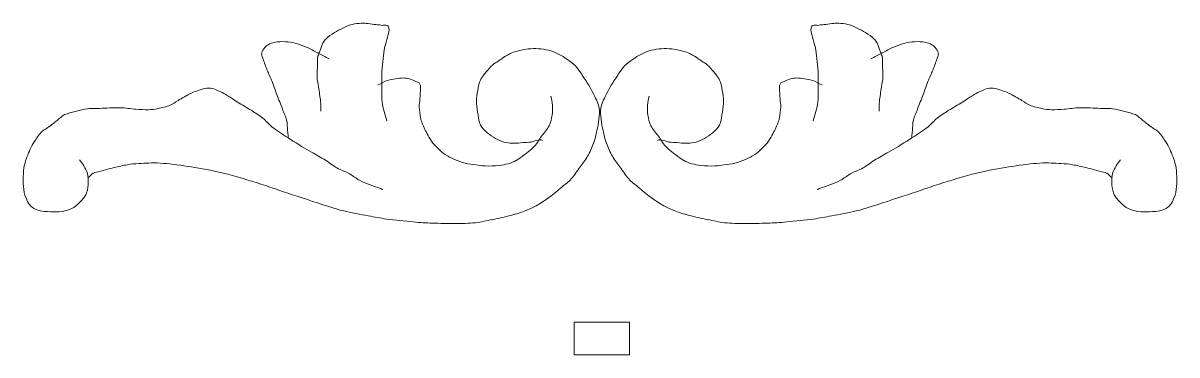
# Model space of a CAD drawing. Header units: millimetres. Extents: x -283 to 283, y -151 to 150.
# Drawn here: x -264.1 to -167.6, y 122.7 to 150.5 of the extents above; entities that cross this region are included whole.
import ezdxf

# ---------------------------------------------------------------- set-up
doc = ezdxf.new("R2010")
doc.units = ezdxf.units.MM
doc.header["$MEASUREMENT"] = 0
doc.layers.add('Camada 1', color=7, linetype='Continuous')

msp = doc.modelspace()

# ---------------------------------------------------------------- linework, layer by layer
at = {"layer": 'Camada 1', "color": 240, "lineweight": 9}
msp.add_lwpolyline([(-218.0413, 122.6684), (-213.4009, 122.6684), (-213.4009, 125.4184), (-218.0413, 125.4184), (-218.0413, 122.6684)], close=True, dxfattribs=at)
at = {"layer": 'Camada 1', "color": 250, "lineweight": 9}
for points, knots in [([(-239.2205, 143.0824), (-239.2314, 143.3541), (-239.2205, 143.5631), (-239.2532, 143.8974), (-239.2532, 143.8974), (-239.2858, 144.2318), (-239.3673, 144.7521), (-239.4162, 145.086), (-239.4162, 145.086), (-239.4652, 145.42), (-239.5304, 145.6223), (-239.5467, 145.9011), (-239.5467, 145.9011), (-239.563, 146.1799), (-239.5195, 146.484), (-239.5141, 146.7501), (-239.5141, 146.7501), (-239.5086, 147.0161), (-239.5361, 147.3024), (-239.5141, 147.4972), (-239.5141, 147.4972), (-239.4922, 147.692), (-239.4597, 147.6896), (-239.3836, 147.9048), (-239.3836, 147.9048), (-239.3075, 148.1198), (-239.1844, 148.5523), (-239.0575, 148.7877), (-239.0575, 148.7877), (-238.9307, 149.0231), (-238.8257, 149.1313), (-238.6335, 149.2971), (-238.6335, 149.2971), (-238.4413, 149.4628), (-238.1509, 149.6337), (-237.916, 149.7725), (-237.916, 149.7725), (-237.6812, 149.9113), (-237.4478, 150.0326), (-237.2261, 150.1292), (-237.2261, 150.1292), (-237.0044, 150.2258), (-236.8183, 150.2968), (-236.5884, 150.351), (-236.5884, 150.351), (-236.3587, 150.4051), (-236.0469, 150.439), (-235.8527, 150.4532), (-235.8527, 150.4532), (-235.6586, 150.4675), (-235.6075, 150.4534), (-235.4275, 150.4362), (-235.4275, 150.4362), (-235.2476, 150.4192), (-234.9806, 150.3765), (-234.7735, 150.351), (-234.7735, 150.351), (-234.5665, 150.3254), (-234.3933, 150.3342), (-234.185, 150.2827), (-234.185, 150.2827), (-233.9765, 150.2313), (-233.5969, 150.4206), (-233.531, 150.0439), (-233.531, 150.0439), (-233.4651, 149.6672), (-233.7925, 148.9355), (-233.8744, 148.5088), (-233.8744, 148.5088), (-233.9561, 148.0822), (-233.9806, 147.8352), (-234.0215, 147.4855), (-234.0215, 147.4855), (-234.0623, 147.1358), (-234.1033, 146.8378), (-234.1197, 146.411), (-234.1197, 146.411), (-234.136, 145.9842), (-234.1229, 145.3517), (-234.1197, 144.9271), (-234.1197, 144.9271), (-234.1164, 144.5025), (-234.1307, 144.1778), (-234.1002, 143.8635), (-234.1002, 143.8635), (-234.0698, 143.5492), (-234.0024, 143.3147), (-233.9371, 143.0485), (-233.9371, 143.0485), (-233.8719, 142.7822), (-233.7849, 142.5277), (-233.7088, 142.2673)], [0, 0, 0, 0, 0.0416667, 0.0416667, 0.0416667, 0.0416667, 0.0833333, 0.0833333, 0.0833333, 0.0833333, 0.125, 0.125, 0.125, 0.125, 0.1666667, 0.1666667, 0.1666667, 0.1666667, 0.2083333, 0.2083333, 0.2083333, 0.2083333, 0.25, 0.25, 0.25, 0.25, 0.2916667, 0.2916667, 0.2916667, 0.2916667, 0.3333333, 0.3333333, 0.3333333, 0.3333333, 0.375, 0.375, 0.375, 0.375, 0.4166667, 0.4166667, 0.4166667, 0.4166667, 0.4583333, 0.4583333, 0.4583333, 0.4583333, 0.5, 0.5, 0.5, 0.5, 0.5416667, 0.5416667, 0.5416667, 0.5416667, 0.5833333, 0.5833333, 0.5833333, 0.5833333, 0.625, 0.625, 0.625, 0.625, 0.6666667, 0.6666667, 0.6666667, 0.6666667, 0.7083333, 0.7083333, 0.7083333, 0.7083333, 0.75, 0.75, 0.75, 0.75, 0.7916667, 0.7916667, 0.7916667, 0.7916667, 0.8333333, 0.8333333, 0.8333333, 0.8333333, 0.875, 0.875, 0.875, 0.875, 0.9166667, 0.9166667, 0.9166667, 0.9166667, 1, 1, 1, 1]), ([(-192.5346, 143.0824), (-192.5237, 143.3541), (-192.5346, 143.5631), (-192.502, 143.8974), (-192.502, 143.8974), (-192.4694, 144.2318), (-192.3878, 144.7521), (-192.3389, 145.086), (-192.3389, 145.086), (-192.29, 145.42), (-192.2248, 145.6223), (-192.2085, 145.9011), (-192.2085, 145.9011), (-192.1922, 146.1799), (-192.2357, 146.484), (-192.2411, 146.7501), (-192.2411, 146.7501), (-192.2466, 147.0161), (-192.2191, 147.3024), (-192.2411, 147.4972), (-192.2411, 147.4972), (-192.263, 147.692), (-192.2954, 147.6896), (-192.3715, 147.9048), (-192.3715, 147.9048), (-192.4476, 148.1198), (-192.5708, 148.5523), (-192.6977, 148.7877), (-192.6977, 148.7877), (-192.8245, 149.0231), (-192.9295, 149.1313), (-193.1217, 149.2971), (-193.1217, 149.2971), (-193.3139, 149.4628), (-193.6043, 149.6337), (-193.8391, 149.7725), (-193.8391, 149.7725), (-194.074, 149.9113), (-194.3074, 150.0326), (-194.5291, 150.1292), (-194.5291, 150.1292), (-194.7508, 150.2258), (-194.9369, 150.2968), (-195.1668, 150.351), (-195.1668, 150.351), (-195.3965, 150.4051), (-195.7083, 150.439), (-195.9025, 150.4532), (-195.9025, 150.4532), (-196.0966, 150.4675), (-196.1477, 150.4534), (-196.3277, 150.4362), (-196.3277, 150.4362), (-196.5076, 150.4192), (-196.7746, 150.3765), (-196.9817, 150.351), (-196.9817, 150.351), (-197.1887, 150.3254), (-197.3618, 150.3342), (-197.5702, 150.2827), (-197.5702, 150.2827), (-197.7787, 150.2313), (-198.1583, 150.4206), (-198.2242, 150.0439), (-198.2242, 150.0439), (-198.2901, 149.6672), (-197.9627, 148.9355), (-197.8808, 148.5088), (-197.8808, 148.5088), (-197.799, 148.0822), (-197.7746, 147.8352), (-197.7337, 147.4855), (-197.7337, 147.4855), (-197.6928, 147.1358), (-197.6519, 146.8378), (-197.6355, 146.411), (-197.6355, 146.411), (-197.6192, 145.9842), (-197.6323, 145.3517), (-197.6355, 144.9271), (-197.6355, 144.9271), (-197.6388, 144.5025), (-197.6245, 144.1778), (-197.655, 143.8635), (-197.655, 143.8635), (-197.6854, 143.5492), (-197.7528, 143.3147), (-197.8181, 143.0485), (-197.8181, 143.0485), (-197.8833, 142.7822), (-197.9703, 142.5277), (-198.0464, 142.2673)], [0, 0, 0, 0, 0.0416667, 0.0416667, 0.0416667, 0.0416667, 0.0833333, 0.0833333, 0.0833333, 0.0833333, 0.125, 0.125, 0.125, 0.125, 0.1666667, 0.1666667, 0.1666667, 0.1666667, 0.2083333, 0.2083333, 0.2083333, 0.2083333, 0.25, 0.25, 0.25, 0.25, 0.2916667, 0.2916667, 0.2916667, 0.2916667, 0.3333333, 0.3333333, 0.3333333, 0.3333333, 0.375, 0.375, 0.375, 0.375, 0.4166667, 0.4166667, 0.4166667, 0.4166667, 0.4583333, 0.4583333, 0.4583333, 0.4583333, 0.5, 0.5, 0.5, 0.5, 0.5416667, 0.5416667, 0.5416667, 0.5416667, 0.5833333, 0.5833333, 0.5833333, 0.5833333, 0.625, 0.625, 0.625, 0.625, 0.6666667, 0.6666667, 0.6666667, 0.6666667, 0.7083333, 0.7083333, 0.7083333, 0.7083333, 0.75, 0.75, 0.75, 0.75, 0.7916667, 0.7916667, 0.7916667, 0.7916667, 0.8333333, 0.8333333, 0.8333333, 0.8333333, 0.875, 0.875, 0.875, 0.875, 0.9166667, 0.9166667, 0.9166667, 0.9166667, 1, 1, 1, 1]), ([(-238.5357, 147.4633), (-238.8184, 147.6104), (-239.0902, 147.7519), (-239.3836, 147.9048), (-239.3836, 147.9048), (-239.6772, 148.0576), (-239.9975, 148.2442), (-240.2969, 148.3801), (-240.2969, 148.3801), (-240.5962, 148.5161), (-240.8995, 148.6347), (-241.1774, 148.7198), (-241.1774, 148.7198), (-241.4553, 148.8049), (-241.676, 148.8612), (-241.9602, 148.8895), (-241.9602, 148.8895), (-242.2442, 148.918), (-242.6106, 148.9181), (-242.8733, 148.8895), (-242.8733, 148.8895), (-243.1361, 148.8611), (-243.3483, 148.8006), (-243.5256, 148.7198), (-243.5256, 148.7198), (-243.7029, 148.639), (-243.8063, 148.5409), (-243.9169, 148.4142), (-243.9169, 148.4142), (-244.0276, 148.2873), (-244.1486, 148.1316), (-244.1779, 147.9727), (-244.1779, 147.9727), (-244.2072, 147.8137), (-244.1508, 147.7578), (-244.08, 147.5312), (-244.08, 147.5312), (-244.0093, 147.3045), (-243.8735, 146.92), (-243.7539, 146.6143), (-243.7539, 146.6143), (-243.6344, 146.3085), (-243.5039, 146.0539), (-243.3626, 145.6973), (-243.3626, 145.6973), (-243.2212, 145.3407), (-243.0581, 144.8767), (-242.9059, 144.4748), (-242.9059, 144.4748), (-242.7537, 144.0729), (-242.5852, 143.6428), (-242.4493, 143.2862), (-242.4493, 143.2862), (-242.3134, 142.9296), (-242.1618, 142.6035), (-242.0906, 142.3353), (-242.0906, 142.3353), (-242.0194, 142.067), (-242.0471, 141.9391), (-242.0254, 141.69), (-242.0254, 141.69), (-242.0037, 141.441), (-241.9819, 141.124), (-241.9602, 140.841)], [0, 0, 0, 0, 0.0588235, 0.0588235, 0.0588235, 0.0588235, 0.1176471, 0.1176471, 0.1176471, 0.1176471, 0.1764706, 0.1764706, 0.1764706, 0.1764706, 0.2352941, 0.2352941, 0.2352941, 0.2352941, 0.2941176, 0.2941176, 0.2941176, 0.2941176, 0.3529412, 0.3529412, 0.3529412, 0.3529412, 0.4117647, 0.4117647, 0.4117647, 0.4117647, 0.4705882, 0.4705882, 0.4705882, 0.4705882, 0.5294118, 0.5294118, 0.5294118, 0.5294118, 0.5882353, 0.5882353, 0.5882353, 0.5882353, 0.6470588, 0.6470588, 0.6470588, 0.6470588, 0.7058824, 0.7058824, 0.7058824, 0.7058824, 0.7647059, 0.7647059, 0.7647059, 0.7647059, 0.8235294, 0.8235294, 0.8235294, 0.8235294, 0.8823529, 0.8823529, 0.8823529, 0.8823529, 1, 1, 1, 1]), ([(-193.2195, 147.4633), (-192.9368, 147.6104), (-192.665, 147.7519), (-192.3715, 147.9048), (-192.3715, 147.9048), (-192.078, 148.0576), (-191.7577, 148.2442), (-191.4583, 148.3801), (-191.4583, 148.3801), (-191.159, 148.5161), (-190.8557, 148.6347), (-190.5778, 148.7198), (-190.5778, 148.7198), (-190.2999, 148.8049), (-190.0791, 148.8612), (-189.795, 148.8895), (-189.795, 148.8895), (-189.511, 148.918), (-189.1446, 148.9181), (-188.8819, 148.8895), (-188.8819, 148.8895), (-188.6191, 148.8611), (-188.4069, 148.8006), (-188.2296, 148.7198), (-188.2296, 148.7198), (-188.0523, 148.639), (-187.9488, 148.5409), (-187.8382, 148.4142), (-187.8382, 148.4142), (-187.7275, 148.2873), (-187.6066, 148.1316), (-187.5773, 147.9727), (-187.5773, 147.9727), (-187.548, 147.8137), (-187.6044, 147.7578), (-187.6751, 147.5312), (-187.6751, 147.5312), (-187.7459, 147.3045), (-187.8817, 146.92), (-188.0013, 146.6143), (-188.0013, 146.6143), (-188.1208, 146.3085), (-188.2513, 146.0539), (-188.3926, 145.6973), (-188.3926, 145.6973), (-188.534, 145.3407), (-188.6971, 144.8767), (-188.8493, 144.4748), (-188.8493, 144.4748), (-189.0015, 144.0729), (-189.17, 143.6428), (-189.3058, 143.2862), (-189.3058, 143.2862), (-189.4417, 142.9296), (-189.5933, 142.6035), (-189.6646, 142.3353), (-189.6646, 142.3353), (-189.7358, 142.067), (-189.7081, 141.9391), (-189.7298, 141.69), (-189.7298, 141.69), (-189.7515, 141.441), (-189.7733, 141.124), (-189.795, 140.841)], [0, 0, 0, 0, 0.0588235, 0.0588235, 0.0588235, 0.0588235, 0.1176471, 0.1176471, 0.1176471, 0.1176471, 0.1764706, 0.1764706, 0.1764706, 0.1764706, 0.2352941, 0.2352941, 0.2352941, 0.2352941, 0.2941176, 0.2941176, 0.2941176, 0.2941176, 0.3529412, 0.3529412, 0.3529412, 0.3529412, 0.4117647, 0.4117647, 0.4117647, 0.4117647, 0.4705882, 0.4705882, 0.4705882, 0.4705882, 0.5294118, 0.5294118, 0.5294118, 0.5294118, 0.5882353, 0.5882353, 0.5882353, 0.5882353, 0.6470588, 0.6470588, 0.6470588, 0.6470588, 0.7058824, 0.7058824, 0.7058824, 0.7058824, 0.7647059, 0.7647059, 0.7647059, 0.7647059, 0.8235294, 0.8235294, 0.8235294, 0.8235294, 0.8823529, 0.8823529, 0.8823529, 0.8823529, 1, 1, 1, 1]), ([(-220.6959, 140.6373), (-220.9019, 140.797), (-221.4949, 140.5127), (-221.6417, 140.5014), (-221.6417, 140.5014), (-221.7885, 140.4901), (-222.2614, 140.4505), (-222.5223, 140.4335), (-222.5223, 140.4335), (-222.7832, 140.4165), (-222.9725, 140.3882), (-223.2072, 140.3995), (-223.2072, 140.3995), (-223.4419, 140.4109), (-223.6888, 140.4329), (-223.9246, 140.5014), (-223.9246, 140.5014), (-224.1605, 140.57), (-224.3752, 140.6765), (-224.6096, 140.8071), (-224.6096, 140.8071), (-224.844, 140.9376), (-225.1132, 141.094), (-225.3271, 141.2825), (-225.3271, 141.2825), (-225.541, 141.471), (-225.7526, 141.671), (-225.8815, 141.9278), (-225.8815, 141.9278), (-226.0104, 142.1846), (-226.0228, 142.4765), (-226.0772, 142.7768), (-226.0772, 142.7768), (-226.1315, 143.0771), (-226.1968, 143.4259), (-226.2077, 143.7277), (-226.2077, 143.7277), (-226.2185, 144.0295), (-226.1859, 144.276), (-226.1424, 144.5766), (-226.1424, 144.5766), (-226.0989, 144.8772), (-226.0283, 145.28), (-225.9467, 145.5275), (-225.9467, 145.5275), (-225.8652, 145.7751), (-225.749, 145.9042), (-225.6585, 146.0449), (-225.6585, 146.0449), (-225.5679, 146.1856), (-225.5345, 146.2184), (-225.405, 146.3691), (-225.405, 146.3691), (-225.2755, 146.5197), (-225.0535, 146.7984), (-224.8817, 146.9489), (-224.8817, 146.9489), (-224.7099, 147.0994), (-224.5412, 147.1564), (-224.3831, 147.2644), (-224.3831, 147.2644), (-224.225, 147.3725), (-224.1206, 147.4805), (-223.9335, 147.5971), (-223.9335, 147.5971), (-223.7464, 147.7137), (-223.4848, 147.8675), (-223.2631, 147.9631), (-223.2631, 147.9631), (-223.0414, 148.0586), (-222.841, 148.1108), (-222.6092, 148.1677), (-222.6092, 148.1677), (-222.3773, 148.2247), (-222.1358, 148.2786), (-221.8734, 148.3042), (-221.8734, 148.3042), (-221.611, 148.3297), (-221.3239, 148.3412), (-221.0395, 148.3212), (-221.0395, 148.3212), (-220.7551, 148.3013), (-220.4356, 148.2504), (-220.1729, 148.1848), (-220.1729, 148.1848), (-219.9103, 148.1192), (-219.7023, 148.0373), (-219.4699, 147.929), (-219.4699, 147.929), (-219.2375, 147.8206), (-219.0344, 147.7076), (-218.7832, 147.5367), (-218.7832, 147.5367), (-218.532, 147.3658), (-218.188, 147.1204), (-217.9656, 146.9057), (-217.9656, 146.9057), (-217.7433, 146.6908), (-217.6498, 146.5335), (-217.4589, 146.2574), (-217.4589, 146.2574), (-217.268, 145.9814), (-216.9929, 145.5355), (-216.8212, 145.2512), (-216.8212, 145.2512), (-216.6495, 144.9669), (-216.5714, 144.8516), (-216.4288, 144.5519), (-216.4288, 144.5519), (-216.2862, 144.2522), (-216.0455, 143.8217), (-215.9669, 143.4559), (-215.9669, 143.4559), (-215.8883, 143.0902), (-215.9396, 142.7383), (-215.9669, 142.4032), (-215.9669, 142.4032), (-215.9942, 142.0681), (-216.0537, 141.7867), (-216.13, 141.4523), (-216.13, 141.4523), (-216.2062, 141.118), (-216.2926, 140.7571), (-216.4235, 140.3995), (-216.4235, 140.3995), (-216.5543, 140.042), (-216.7271, 139.6426), (-216.9127, 139.3128), (-216.9127, 139.3128), (-217.0983, 138.983), (-217.3041, 138.7468), (-217.5324, 138.4299), (-217.5324, 138.4299), (-217.7606, 138.1129), (-218.0254, 137.6958), (-218.2825, 137.4111), (-218.2825, 137.4111), (-218.5395, 137.1264), (-218.7608, 136.9865), (-219.0652, 136.7319), (-219.0652, 136.7319), (-219.3696, 136.4772), (-219.7715, 136.1321), (-220.1089, 135.8829), (-220.1089, 135.8829), (-220.4463, 135.6336), (-220.7606, 135.4247), (-221.0872, 135.2377), (-221.0872, 135.2377), (-221.414, 135.0505), (-221.6897, 134.9097), (-222.0657, 134.7622), (-222.0657, 134.7622), (-222.4416, 134.6147), (-222.8698, 134.4793), (-223.3376, 134.3547), (-223.3376, 134.3547), (-223.8055, 134.2301), (-224.3758, 134.117), (-224.8705, 134.0151), (-224.8705, 134.0151), (-225.3652, 133.9132), (-225.7769, 133.8001), (-226.3055, 133.7434), (-226.3055, 133.7434), (-226.834, 133.6867), (-227.4414, 133.6811), (-228.034, 133.6755), (-228.034, 133.6755), (-228.6267, 133.6698), (-229.2787, 133.6868), (-229.8604, 133.7094), (-229.8604, 133.7094), (-230.4421, 133.7321), (-230.8822, 133.7547), (-231.5237, 133.8113), (-231.5237, 133.8113), (-232.1652, 133.8679), (-233.0836, 133.9641), (-233.7088, 134.0491), (-233.7088, 134.0491), (-234.3341, 134.134), (-234.6763, 134.2075), (-235.2743, 134.3207), (-235.2743, 134.3207), (-235.8722, 134.4339), (-236.7633, 134.6037), (-237.2964, 134.7283), (-237.2964, 134.7283), (-237.8295, 134.8528), (-237.7529, 134.8414), (-238.4705, 135.0678), (-238.4705, 135.0678), (-239.188, 135.2943), (-240.5741, 135.747), (-241.6014, 136.0866), (-241.6014, 136.0866), (-242.6287, 136.4263), (-243.607, 136.7885), (-244.6345, 137.1055), (-244.6345, 137.1055), (-245.662, 137.4224), (-246.8078, 137.7618), (-247.7654, 137.9884), (-247.7654, 137.9884), (-248.723, 138.215), (-249.5589, 138.3393), (-250.3745, 138.4638), (-250.3745, 138.4638), (-251.1902, 138.5883), (-251.9821, 138.6959), (-252.6575, 138.7355), (-252.6575, 138.7355), (-253.3329, 138.7751), (-253.9618, 138.7242), (-254.4187, 138.7015), (-254.4187, 138.7015), (-254.8755, 138.6789), (-255.0434, 138.6563), (-255.3971, 138.5997), (-255.3971, 138.5997), (-255.7508, 138.5431), (-256.1634, 138.4525), (-256.5385, 138.362), (-256.5385, 138.362), (-256.9137, 138.2714), (-257.3594, 138.1355), (-257.6474, 138.0563), (-257.6474, 138.0563), (-257.9355, 137.9771), (-258.0835, 137.9821), (-258.2671, 137.8865), (-258.2671, 137.8865), (-258.4506, 137.791), (-258.5715, 137.6262), (-258.7237, 137.496)], [0, 0, 0, 0, 0.0166667, 0.0166667, 0.0166667, 0.0166667, 0.0333333, 0.0333333, 0.0333333, 0.0333333, 0.05, 0.05, 0.05, 0.05, 0.0666667, 0.0666667, 0.0666667, 0.0666667, 0.0833333, 0.0833333, 0.0833333, 0.0833333, 0.1, 0.1, 0.1, 0.1, 0.1166667, 0.1166667, 0.1166667, 0.1166667, 0.1333333, 0.1333333, 0.1333333, 0.1333333, 0.15, 0.15, 0.15, 0.15, 0.1666667, 0.1666667, 0.1666667, 0.1666667, 0.1833333, 0.1833333, 0.1833333, 0.1833333, 0.2, 0.2, 0.2, 0.2, 0.2166667, 0.2166667, 0.2166667, 0.2166667, 0.2333333, 0.2333333, 0.2333333, 0.2333333, 0.25, 0.25, 0.25, 0.25, 0.2666667, 0.2666667, 0.2666667, 0.2666667, 0.2833333, 0.2833333, 0.2833333, 0.2833333, 0.3, 0.3, 0.3, 0.3, 0.3166667, 0.3166667, 0.3166667, 0.3166667, 0.3333333, 0.3333333, 0.3333333, 0.3333333, 0.35, 0.35, 0.35, 0.35, 0.3666667, 0.3666667, 0.3666667, 0.3666667, 0.3833333, 0.3833333, 0.3833333, 0.3833333, 0.4, 0.4, 0.4, 0.4, 0.4166667, 0.4166667, 0.4166667, 0.4166667, 0.4333333, 0.4333333, 0.4333333, 0.4333333, 0.45, 0.45, 0.45, 0.45, 0.4666667, 0.4666667, 0.4666667, 0.4666667, 0.4833333, 0.4833333, 0.4833333, 0.4833333, 0.5, 0.5, 0.5, 0.5, 0.5166667, 0.5166667, 0.5166667, 0.5166667, 0.5333333, 0.5333333, 0.5333333, 0.5333333, 0.55, 0.55, 0.55, 0.55, 0.5666667, 0.5666667, 0.5666667, 0.5666667, 0.5833333, 0.5833333, 0.5833333, 0.5833333, 0.6, 0.6, 0.6, 0.6, 0.6166667, 0.6166667, 0.6166667, 0.6166667, 0.6333333, 0.6333333, 0.6333333, 0.6333333, 0.65, 0.65, 0.65, 0.65, 0.6666667, 0.6666667, 0.6666667, 0.6666667, 0.6833333, 0.6833333, 0.6833333, 0.6833333, 0.7, 0.7, 0.7, 0.7, 0.7166667, 0.7166667, 0.7166667, 0.7166667, 0.7333333, 0.7333333, 0.7333333, 0.7333333, 0.75, 0.75, 0.75, 0.75, 0.7666667, 0.7666667, 0.7666667, 0.7666667, 0.7833333, 0.7833333, 0.7833333, 0.7833333, 0.8, 0.8, 0.8, 0.8, 0.8166667, 0.8166667, 0.8166667, 0.8166667, 0.8333333, 0.8333333, 0.8333333, 0.8333333, 0.85, 0.85, 0.85, 0.85, 0.8666667, 0.8666667, 0.8666667, 0.8666667, 0.8833333, 0.8833333, 0.8833333, 0.8833333, 0.9, 0.9, 0.9, 0.9, 0.9166667, 0.9166667, 0.9166667, 0.9166667, 0.9333333, 0.9333333, 0.9333333, 0.9333333, 0.95, 0.95, 0.95, 0.95, 0.9666667, 0.9666667, 0.9666667, 0.9666667, 1, 1, 1, 1]), ([(-211.0593, 140.6373), (-210.8533, 140.797), (-210.2603, 140.5127), (-210.1135, 140.5014), (-210.1135, 140.5014), (-209.9667, 140.4901), (-209.4938, 140.4505), (-209.2329, 140.4335), (-209.2329, 140.4335), (-208.972, 140.4165), (-208.7827, 140.3882), (-208.548, 140.3995), (-208.548, 140.3995), (-208.3133, 140.4109), (-208.0664, 140.4329), (-207.8305, 140.5014), (-207.8305, 140.5014), (-207.5947, 140.57), (-207.38, 140.6765), (-207.1456, 140.8071), (-207.1456, 140.8071), (-206.9112, 140.9376), (-206.642, 141.094), (-206.4281, 141.2825), (-206.4281, 141.2825), (-206.2142, 141.471), (-206.0026, 141.671), (-205.8737, 141.9278), (-205.8737, 141.9278), (-205.7448, 142.1846), (-205.7324, 142.4765), (-205.678, 142.7768), (-205.678, 142.7768), (-205.6237, 143.0771), (-205.5584, 143.4259), (-205.5475, 143.7277), (-205.5475, 143.7277), (-205.5367, 144.0295), (-205.5693, 144.276), (-205.6128, 144.5766), (-205.6128, 144.5766), (-205.6563, 144.8772), (-205.7269, 145.28), (-205.8085, 145.5275), (-205.8085, 145.5275), (-205.89, 145.7751), (-206.0062, 145.9042), (-206.0967, 146.0449), (-206.0967, 146.0449), (-206.1873, 146.1856), (-206.2207, 146.2184), (-206.3502, 146.3691), (-206.3502, 146.3691), (-206.4796, 146.5197), (-206.7017, 146.7984), (-206.8735, 146.9489), (-206.8735, 146.9489), (-207.0453, 147.0994), (-207.2139, 147.1564), (-207.3721, 147.2644), (-207.3721, 147.2644), (-207.5302, 147.3725), (-207.6346, 147.4805), (-207.8217, 147.5971), (-207.8217, 147.5971), (-208.0088, 147.7137), (-208.2704, 147.8675), (-208.4921, 147.9631), (-208.4921, 147.9631), (-208.7138, 148.0586), (-208.9142, 148.1108), (-209.146, 148.1677), (-209.146, 148.1677), (-209.3779, 148.2247), (-209.6194, 148.2786), (-209.8818, 148.3042), (-209.8818, 148.3042), (-210.1442, 148.3297), (-210.4313, 148.3412), (-210.7157, 148.3212), (-210.7157, 148.3212), (-211.0001, 148.3013), (-211.3196, 148.2504), (-211.5823, 148.1848), (-211.5823, 148.1848), (-211.8449, 148.1192), (-212.0529, 148.0373), (-212.2853, 147.929), (-212.2853, 147.929), (-212.5177, 147.8206), (-212.7207, 147.7076), (-212.972, 147.5367), (-212.972, 147.5367), (-213.2231, 147.3658), (-213.5672, 147.1204), (-213.7895, 146.9057), (-213.7895, 146.9057), (-214.0119, 146.6908), (-214.1054, 146.5335), (-214.2963, 146.2574), (-214.2963, 146.2574), (-214.4872, 145.9814), (-214.7623, 145.5355), (-214.934, 145.2512), (-214.934, 145.2512), (-215.1057, 144.9669), (-215.1838, 144.8516), (-215.3264, 144.5519), (-215.3264, 144.5519), (-215.469, 144.2522), (-215.7096, 143.8217), (-215.7883, 143.4559), (-215.7883, 143.4559), (-215.8669, 143.0902), (-215.8155, 142.7383), (-215.7883, 142.4032), (-215.7883, 142.4032), (-215.761, 142.0681), (-215.7015, 141.7867), (-215.6252, 141.4523), (-215.6252, 141.4523), (-215.549, 141.118), (-215.4626, 140.7571), (-215.3317, 140.3995), (-215.3317, 140.3995), (-215.2008, 140.042), (-215.0281, 139.6426), (-214.8425, 139.3128), (-214.8425, 139.3128), (-214.6569, 138.983), (-214.4511, 138.7468), (-214.2228, 138.4299), (-214.2228, 138.4299), (-213.9945, 138.1129), (-213.7297, 137.6958), (-213.4727, 137.4111), (-213.4727, 137.4111), (-213.2157, 137.1264), (-212.9944, 136.9865), (-212.69, 136.7319), (-212.69, 136.7319), (-212.3856, 136.4772), (-211.9837, 136.1321), (-211.6463, 135.8829), (-211.6463, 135.8829), (-211.3089, 135.6336), (-210.9946, 135.4247), (-210.668, 135.2377), (-210.668, 135.2377), (-210.3412, 135.0505), (-210.0655, 134.9097), (-209.6895, 134.7622), (-209.6895, 134.7622), (-209.3136, 134.6147), (-208.8854, 134.4793), (-208.4176, 134.3547), (-208.4176, 134.3547), (-207.9497, 134.2301), (-207.3794, 134.117), (-206.8847, 134.0151), (-206.8847, 134.0151), (-206.39, 133.9132), (-205.9783, 133.8001), (-205.4497, 133.7434), (-205.4497, 133.7434), (-204.9212, 133.6867), (-204.3138, 133.6811), (-203.7212, 133.6755), (-203.7212, 133.6755), (-203.1285, 133.6698), (-202.4765, 133.6868), (-201.8948, 133.7094), (-201.8948, 133.7094), (-201.3131, 133.7321), (-200.873, 133.7547), (-200.2315, 133.8113), (-200.2315, 133.8113), (-199.5899, 133.8679), (-198.6716, 133.9641), (-198.0464, 134.0491), (-198.0464, 134.0491), (-197.4211, 134.134), (-197.0788, 134.2075), (-196.4809, 134.3207), (-196.4809, 134.3207), (-195.883, 134.4339), (-194.9919, 134.6037), (-194.4588, 134.7283), (-194.4588, 134.7283), (-193.9257, 134.8528), (-194.0022, 134.8414), (-193.2847, 135.0678), (-193.2847, 135.0678), (-192.5672, 135.2943), (-191.1811, 135.747), (-190.1538, 136.0866), (-190.1538, 136.0866), (-189.1265, 136.4263), (-188.1482, 136.7885), (-187.1207, 137.1055), (-187.1207, 137.1055), (-186.0932, 137.4224), (-184.9474, 137.7618), (-183.9898, 137.9884), (-183.9898, 137.9884), (-183.0321, 138.215), (-182.1963, 138.3393), (-181.3807, 138.4638), (-181.3807, 138.4638), (-180.565, 138.5883), (-179.7731, 138.6959), (-179.0977, 138.7355), (-179.0977, 138.7355), (-178.4223, 138.7751), (-177.7934, 138.7242), (-177.3365, 138.7015), (-177.3365, 138.7015), (-176.8797, 138.6789), (-176.7118, 138.6563), (-176.3581, 138.5997), (-176.3581, 138.5997), (-176.0044, 138.5431), (-175.5918, 138.4525), (-175.2167, 138.362), (-175.2167, 138.362), (-174.8415, 138.2714), (-174.3958, 138.1355), (-174.1077, 138.0563), (-174.1077, 138.0563), (-173.8197, 137.9771), (-173.6717, 137.9821), (-173.4881, 137.8865), (-173.4881, 137.8865), (-173.3046, 137.791), (-173.1837, 137.6262), (-173.0315, 137.496)], [0, 0, 0, 0, 0.0166667, 0.0166667, 0.0166667, 0.0166667, 0.0333333, 0.0333333, 0.0333333, 0.0333333, 0.05, 0.05, 0.05, 0.05, 0.0666667, 0.0666667, 0.0666667, 0.0666667, 0.0833333, 0.0833333, 0.0833333, 0.0833333, 0.1, 0.1, 0.1, 0.1, 0.1166667, 0.1166667, 0.1166667, 0.1166667, 0.1333333, 0.1333333, 0.1333333, 0.1333333, 0.15, 0.15, 0.15, 0.15, 0.1666667, 0.1666667, 0.1666667, 0.1666667, 0.1833333, 0.1833333, 0.1833333, 0.1833333, 0.2, 0.2, 0.2, 0.2, 0.2166667, 0.2166667, 0.2166667, 0.2166667, 0.2333333, 0.2333333, 0.2333333, 0.2333333, 0.25, 0.25, 0.25, 0.25, 0.2666667, 0.2666667, 0.2666667, 0.2666667, 0.2833333, 0.2833333, 0.2833333, 0.2833333, 0.3, 0.3, 0.3, 0.3, 0.3166667, 0.3166667, 0.3166667, 0.3166667, 0.3333333, 0.3333333, 0.3333333, 0.3333333, 0.35, 0.35, 0.35, 0.35, 0.3666667, 0.3666667, 0.3666667, 0.3666667, 0.3833333, 0.3833333, 0.3833333, 0.3833333, 0.4, 0.4, 0.4, 0.4, 0.4166667, 0.4166667, 0.4166667, 0.4166667, 0.4333333, 0.4333333, 0.4333333, 0.4333333, 0.45, 0.45, 0.45, 0.45, 0.4666667, 0.4666667, 0.4666667, 0.4666667, 0.4833333, 0.4833333, 0.4833333, 0.4833333, 0.5, 0.5, 0.5, 0.5, 0.5166667, 0.5166667, 0.5166667, 0.5166667, 0.5333333, 0.5333333, 0.5333333, 0.5333333, 0.55, 0.55, 0.55, 0.55, 0.5666667, 0.5666667, 0.5666667, 0.5666667, 0.5833333, 0.5833333, 0.5833333, 0.5833333, 0.6, 0.6, 0.6, 0.6, 0.6166667, 0.6166667, 0.6166667, 0.6166667, 0.6333333, 0.6333333, 0.6333333, 0.6333333, 0.65, 0.65, 0.65, 0.65, 0.6666667, 0.6666667, 0.6666667, 0.6666667, 0.6833333, 0.6833333, 0.6833333, 0.6833333, 0.7, 0.7, 0.7, 0.7, 0.7166667, 0.7166667, 0.7166667, 0.7166667, 0.7333333, 0.7333333, 0.7333333, 0.7333333, 0.75, 0.75, 0.75, 0.75, 0.7666667, 0.7666667, 0.7666667, 0.7666667, 0.7833333, 0.7833333, 0.7833333, 0.7833333, 0.8, 0.8, 0.8, 0.8, 0.8166667, 0.8166667, 0.8166667, 0.8166667, 0.8333333, 0.8333333, 0.8333333, 0.8333333, 0.85, 0.85, 0.85, 0.85, 0.8666667, 0.8666667, 0.8666667, 0.8666667, 0.8833333, 0.8833333, 0.8833333, 0.8833333, 0.9, 0.9, 0.9, 0.9, 0.9166667, 0.9166667, 0.9166667, 0.9166667, 0.9333333, 0.9333333, 0.9333333, 0.9333333, 0.95, 0.95, 0.95, 0.95, 0.9666667, 0.9666667, 0.9666667, 0.9666667, 1, 1, 1, 1]), ([(-234.459, 145.2898), (-234.1872, 145.4144), (-233.8896, 145.578), (-233.6436, 145.6634), (-233.6436, 145.6634), (-233.3976, 145.7487), (-233.209, 145.7652), (-232.9914, 145.7992), (-232.9914, 145.7992), (-232.7737, 145.8331), (-232.5306, 145.8671), (-232.3391, 145.8671), (-232.3391, 145.8671), (-232.1475, 145.8671), (-232.0195, 145.8447), (-231.8498, 145.7992), (-231.8498, 145.7992), (-231.6803, 145.7537), (-231.4807, 145.6693), (-231.3281, 145.5955), (-231.3281, 145.5955), (-231.1753, 145.5217), (-231.0166, 145.5115), (-230.9367, 145.3577), (-230.9367, 145.3577), (-230.8567, 145.2039), (-230.9041, 144.9845), (-230.9041, 144.7804), (-230.9041, 144.7804), (-230.9041, 144.5763), (-230.9204, 144.3616), (-230.9367, 144.1351), (-230.9367, 144.1351), (-230.953, 143.9088), (-231.0082, 143.6852), (-231.0019, 143.422), (-231.0019, 143.422), (-230.9956, 143.1588), (-230.9336, 142.7685), (-230.8986, 142.5654), (-230.8986, 142.5654), (-230.8635, 142.3624), (-230.8455, 142.3538), (-230.7924, 142.2072), (-230.7924, 142.2072), (-230.7391, 142.0607), (-230.6574, 141.8563), (-230.5798, 141.687), (-230.5798, 141.687), (-230.5021, 141.5177), (-230.4258, 141.3785), (-230.3263, 141.1924), (-230.3263, 141.1924), (-230.2268, 141.0062), (-230.0816, 140.7198), (-229.983, 140.5698), (-229.983, 140.5698), (-229.8844, 140.4197), (-229.8359, 140.4035), (-229.7377, 140.2969), (-229.7377, 140.2969), (-229.6396, 140.1902), (-229.5472, 140.0706), (-229.3944, 139.9297), (-229.3944, 139.9297), (-229.2416, 139.7887), (-229.0467, 139.6007), (-228.8222, 139.4521), (-228.8222, 139.4521), (-228.5977, 139.3035), (-228.3323, 139.1653), (-228.0537, 139.0428), (-228.0537, 139.0428), (-227.7751, 138.9203), (-227.4582, 138.7957), (-227.1544, 138.7187), (-227.1544, 138.7187), (-226.8506, 138.6416), (-226.5167, 138.6191), (-226.2388, 138.5822), (-226.2388, 138.5822), (-225.9609, 138.5453), (-225.8008, 138.5055), (-225.4868, 138.497), (-225.4868, 138.497), (-225.1727, 138.4885), (-224.681, 138.4997), (-224.3585, 138.5311), (-224.3585, 138.5311), (-224.0361, 138.5624), (-223.8037, 138.6132), (-223.5574, 138.6846), (-223.5574, 138.6846), (-223.3111, 138.756), (-223.0816, 138.8546), (-222.8871, 138.9575), (-222.8871, 138.9575), (-222.6926, 139.0604), (-222.6478, 139.1034), (-222.3966, 139.2986), (-222.3966, 139.2986), (-222.1454, 139.4938), (-221.6544, 139.8448), (-221.3808, 140.1279), (-221.3808, 140.1279), (-221.1072, 140.411), (-220.9756, 140.6943), (-220.769, 140.983), (-220.769, 140.983), (-220.5624, 141.2716), (-220.2916, 141.5623), (-220.1415, 141.8599), (-220.1415, 141.8599), (-219.9913, 142.1574), (-219.9298, 142.4518), (-219.8806, 142.7428), (-219.8806, 142.7428), (-219.8313, 143.0338), (-219.8316, 143.3243), (-219.8479, 143.5918), (-219.8479, 143.5918), (-219.8643, 143.8593), (-219.9349, 144.0899), (-219.9784, 144.3389)], [0, 0, 0, 0, 0.03125, 0.03125, 0.03125, 0.03125, 0.0625, 0.0625, 0.0625, 0.0625, 0.09375, 0.09375, 0.09375, 0.09375, 0.125, 0.125, 0.125, 0.125, 0.15625, 0.15625, 0.15625, 0.15625, 0.1875, 0.1875, 0.1875, 0.1875, 0.21875, 0.21875, 0.21875, 0.21875, 0.25, 0.25, 0.25, 0.25, 0.28125, 0.28125, 0.28125, 0.28125, 0.3125, 0.3125, 0.3125, 0.3125, 0.34375, 0.34375, 0.34375, 0.34375, 0.375, 0.375, 0.375, 0.375, 0.40625, 0.40625, 0.40625, 0.40625, 0.4375, 0.4375, 0.4375, 0.4375, 0.46875, 0.46875, 0.46875, 0.46875, 0.5, 0.5, 0.5, 0.5, 0.53125, 0.53125, 0.53125, 0.53125, 0.5625, 0.5625, 0.5625, 0.5625, 0.59375, 0.59375, 0.59375, 0.59375, 0.625, 0.625, 0.625, 0.625, 0.65625, 0.65625, 0.65625, 0.65625, 0.6875, 0.6875, 0.6875, 0.6875, 0.71875, 0.71875, 0.71875, 0.71875, 0.75, 0.75, 0.75, 0.75, 0.78125, 0.78125, 0.78125, 0.78125, 0.8125, 0.8125, 0.8125, 0.8125, 0.84375, 0.84375, 0.84375, 0.84375, 0.875, 0.875, 0.875, 0.875, 0.90625, 0.90625, 0.90625, 0.90625, 0.9375, 0.9375, 0.9375, 0.9375, 1, 1, 1, 1]), ([(-197.2962, 145.2898), (-197.568, 145.4144), (-197.8656, 145.578), (-198.1116, 145.6634), (-198.1116, 145.6634), (-198.3576, 145.7487), (-198.5462, 145.7652), (-198.7638, 145.7992), (-198.7638, 145.7992), (-198.9815, 145.8331), (-199.2246, 145.8671), (-199.4161, 145.8671), (-199.4161, 145.8671), (-199.6077, 145.8671), (-199.7357, 145.8447), (-199.9054, 145.7992), (-199.9054, 145.7992), (-200.0749, 145.7537), (-200.2745, 145.6693), (-200.4271, 145.5955), (-200.4271, 145.5955), (-200.5799, 145.5217), (-200.7386, 145.5115), (-200.8185, 145.3577), (-200.8185, 145.3577), (-200.8985, 145.2039), (-200.8511, 144.9845), (-200.8511, 144.7804), (-200.8511, 144.7804), (-200.8511, 144.5763), (-200.8348, 144.3616), (-200.8185, 144.1351), (-200.8185, 144.1351), (-200.8022, 143.9088), (-200.747, 143.6852), (-200.7533, 143.422), (-200.7533, 143.422), (-200.7596, 143.1588), (-200.8215, 142.7685), (-200.8566, 142.5654), (-200.8566, 142.5654), (-200.8916, 142.3624), (-200.9097, 142.3538), (-200.9628, 142.2072), (-200.9628, 142.2072), (-201.0161, 142.0607), (-201.0978, 141.8563), (-201.1754, 141.687), (-201.1754, 141.687), (-201.2531, 141.5177), (-201.3294, 141.3785), (-201.4288, 141.1924), (-201.4288, 141.1924), (-201.5283, 141.0062), (-201.6736, 140.7198), (-201.7722, 140.5698), (-201.7722, 140.5698), (-201.8708, 140.4197), (-201.9193, 140.4035), (-202.0175, 140.2969), (-202.0175, 140.2969), (-202.1156, 140.1902), (-202.208, 140.0706), (-202.3608, 139.9297), (-202.3608, 139.9297), (-202.5136, 139.7887), (-202.7085, 139.6007), (-202.933, 139.4521), (-202.933, 139.4521), (-203.1575, 139.3035), (-203.4229, 139.1653), (-203.7014, 139.0428), (-203.7014, 139.0428), (-203.98, 138.9203), (-204.2969, 138.7957), (-204.6007, 138.7187), (-204.6007, 138.7187), (-204.9045, 138.6416), (-205.2384, 138.6191), (-205.5163, 138.5822), (-205.5163, 138.5822), (-205.7943, 138.5453), (-205.9544, 138.5055), (-206.2684, 138.497), (-206.2684, 138.497), (-206.5825, 138.4885), (-207.0741, 138.4997), (-207.3967, 138.5311), (-207.3967, 138.5311), (-207.7191, 138.5624), (-207.9515, 138.6132), (-208.1978, 138.6846), (-208.1978, 138.6846), (-208.4441, 138.756), (-208.6736, 138.8546), (-208.8681, 138.9575), (-208.8681, 138.9575), (-209.0626, 139.0604), (-209.1074, 139.1034), (-209.3586, 139.2986), (-209.3586, 139.2986), (-209.6098, 139.4938), (-210.1008, 139.8448), (-210.3744, 140.1279), (-210.3744, 140.1279), (-210.648, 140.411), (-210.7796, 140.6943), (-210.9862, 140.983), (-210.9862, 140.983), (-211.1928, 141.2716), (-211.4635, 141.5623), (-211.6137, 141.8599), (-211.6137, 141.8599), (-211.7638, 142.1574), (-211.8254, 142.4518), (-211.8746, 142.7428), (-211.8746, 142.7428), (-211.9239, 143.0338), (-211.9236, 143.3243), (-211.9073, 143.5918), (-211.9073, 143.5918), (-211.8908, 143.8593), (-211.8203, 144.0899), (-211.7768, 144.3389)], [0, 0, 0, 0, 0.03125, 0.03125, 0.03125, 0.03125, 0.0625, 0.0625, 0.0625, 0.0625, 0.09375, 0.09375, 0.09375, 0.09375, 0.125, 0.125, 0.125, 0.125, 0.15625, 0.15625, 0.15625, 0.15625, 0.1875, 0.1875, 0.1875, 0.1875, 0.21875, 0.21875, 0.21875, 0.21875, 0.25, 0.25, 0.25, 0.25, 0.28125, 0.28125, 0.28125, 0.28125, 0.3125, 0.3125, 0.3125, 0.3125, 0.34375, 0.34375, 0.34375, 0.34375, 0.375, 0.375, 0.375, 0.375, 0.40625, 0.40625, 0.40625, 0.40625, 0.4375, 0.4375, 0.4375, 0.4375, 0.46875, 0.46875, 0.46875, 0.46875, 0.5, 0.5, 0.5, 0.5, 0.53125, 0.53125, 0.53125, 0.53125, 0.5625, 0.5625, 0.5625, 0.5625, 0.59375, 0.59375, 0.59375, 0.59375, 0.625, 0.625, 0.625, 0.625, 0.65625, 0.65625, 0.65625, 0.65625, 0.6875, 0.6875, 0.6875, 0.6875, 0.71875, 0.71875, 0.71875, 0.71875, 0.75, 0.75, 0.75, 0.75, 0.78125, 0.78125, 0.78125, 0.78125, 0.8125, 0.8125, 0.8125, 0.8125, 0.84375, 0.84375, 0.84375, 0.84375, 0.875, 0.875, 0.875, 0.875, 0.90625, 0.90625, 0.90625, 0.90625, 0.9375, 0.9375, 0.9375, 0.9375, 1, 1, 1, 1]), ([(-260.6816, 142.8151), (-260.1045, 142.9625), (-259.4406, 143.1739), (-258.9437, 143.259), (-258.9437, 143.259), (-258.4468, 143.3441), (-258.1958, 143.3046), (-257.7128, 143.3238), (-257.7128, 143.3238), (-257.2296, 143.3431), (-256.5472, 143.3863), (-256.0451, 143.375), (-256.0451, 143.375), (-255.5429, 143.3637), (-255.1022, 143.284), (-254.7043, 143.2556), (-254.7043, 143.2556), (-254.3065, 143.2273), (-253.9697, 143.1959), (-253.6579, 143.2044), (-253.6579, 143.2044), (-253.3462, 143.2129), (-253.1435, 143.2441), (-252.8404, 143.3068), (-252.8404, 143.3068), (-252.5373, 143.3694), (-252.1235, 143.465), (-251.843, 143.5797), (-251.843, 143.5797), (-251.5626, 143.6944), (-251.4609, 143.8228), (-251.1727, 143.989), (-251.1727, 143.989), (-250.8844, 144.1552), (-250.4103, 144.4331), (-250.1136, 144.5766), (-250.1136, 144.5766), (-249.8169, 144.7202), (-249.6191, 144.7747), (-249.3961, 144.8484), (-249.3961, 144.8484), (-249.173, 144.9219), (-248.9983, 145.0066), (-248.7764, 145.0181), (-248.7764, 145.0181), (-248.5547, 145.0297), (-248.3716, 145.0134), (-248.0916, 144.9163), (-248.0916, 144.9163), (-247.8115, 144.8191), (-247.4072, 144.6052), (-247.1131, 144.4408), (-247.1131, 144.4408), (-246.8191, 144.2764), (-246.6566, 144.1351), (-246.3304, 143.9314), (-246.3304, 143.9314), (-246.0043, 143.7277), (-245.5313, 143.4559), (-245.1563, 143.2183), (-245.1563, 143.2183), (-244.7813, 142.9805), (-244.3911, 142.7494), (-244.08, 142.5051), (-244.08, 142.5051), (-243.7691, 142.2608), (-243.6517, 142.0361), (-243.2973, 141.7579), (-243.2973, 141.7579), (-242.943, 141.4798), (-242.4767, 141.1749), (-241.9602, 140.841), (-241.9602, 140.841), (-241.4437, 140.5071), (-240.6937, 140.0487), (-240.199, 139.7543), (-240.199, 139.7543), (-239.7043, 139.46), (-239.3785, 139.313), (-238.9923, 139.0751), (-238.9923, 139.0751), (-238.6061, 138.8373), (-238.2325, 138.5267), (-237.8834, 138.328), (-237.8834, 138.328), (-237.5344, 138.1293), (-237.1993, 138.0454), (-236.905, 137.8865), (-236.905, 137.8865), (-236.6107, 137.7276), (-236.3837, 137.5245), (-236.1223, 137.3771), (-236.1223, 137.3771), (-235.8609, 137.2297), (-235.6171, 137.1169), (-235.3395, 137.0035), (-235.3395, 137.0035), (-235.0619, 136.8903), (-234.6763, 136.7771), (-234.459, 136.6979), (-234.459, 136.6979), (-234.2416, 136.6187), (-234.1763, 136.5847), (-234.035, 136.5281)], [0, 0, 0, 0, 0.037037, 0.037037, 0.037037, 0.037037, 0.0740741, 0.0740741, 0.0740741, 0.0740741, 0.1111111, 0.1111111, 0.1111111, 0.1111111, 0.1481481, 0.1481481, 0.1481481, 0.1481481, 0.1851852, 0.1851852, 0.1851852, 0.1851852, 0.2222222, 0.2222222, 0.2222222, 0.2222222, 0.2592593, 0.2592593, 0.2592593, 0.2592593, 0.2962963, 0.2962963, 0.2962963, 0.2962963, 0.3333333, 0.3333333, 0.3333333, 0.3333333, 0.3703704, 0.3703704, 0.3703704, 0.3703704, 0.4074074, 0.4074074, 0.4074074, 0.4074074, 0.4444444, 0.4444444, 0.4444444, 0.4444444, 0.4814815, 0.4814815, 0.4814815, 0.4814815, 0.5185185, 0.5185185, 0.5185185, 0.5185185, 0.5555556, 0.5555556, 0.5555556, 0.5555556, 0.5925926, 0.5925926, 0.5925926, 0.5925926, 0.6296296, 0.6296296, 0.6296296, 0.6296296, 0.6666667, 0.6666667, 0.6666667, 0.6666667, 0.7037037, 0.7037037, 0.7037037, 0.7037037, 0.7407407, 0.7407407, 0.7407407, 0.7407407, 0.7777778, 0.7777778, 0.7777778, 0.7777778, 0.8148148, 0.8148148, 0.8148148, 0.8148148, 0.8518519, 0.8518519, 0.8518519, 0.8518519, 0.8888889, 0.8888889, 0.8888889, 0.8888889, 0.9259259, 0.9259259, 0.9259259, 0.9259259, 1, 1, 1, 1]), ([(-171.0736, 142.8151), (-171.6506, 142.9625), (-172.3146, 143.1739), (-172.8115, 143.259), (-172.8115, 143.259), (-173.3084, 143.3441), (-173.5594, 143.3046), (-174.0424, 143.3238), (-174.0424, 143.3238), (-174.5256, 143.3431), (-175.208, 143.3863), (-175.7101, 143.375), (-175.7101, 143.375), (-176.2123, 143.3637), (-176.653, 143.284), (-177.0509, 143.2556), (-177.0509, 143.2556), (-177.4487, 143.2273), (-177.7855, 143.1959), (-178.0973, 143.2044), (-178.0973, 143.2044), (-178.4089, 143.2129), (-178.6117, 143.2441), (-178.9148, 143.3068), (-178.9148, 143.3068), (-179.2179, 143.3694), (-179.6317, 143.465), (-179.9122, 143.5797), (-179.9122, 143.5797), (-180.1926, 143.6944), (-180.2942, 143.8228), (-180.5825, 143.989), (-180.5825, 143.989), (-180.8708, 144.1552), (-181.3449, 144.4331), (-181.6415, 144.5766), (-181.6415, 144.5766), (-181.9383, 144.7202), (-182.136, 144.7747), (-182.3591, 144.8484), (-182.3591, 144.8484), (-182.5821, 144.9219), (-182.7569, 145.0066), (-182.9788, 145.0181), (-182.9788, 145.0181), (-183.2005, 145.0297), (-183.3836, 145.0134), (-183.6636, 144.9163), (-183.6636, 144.9163), (-183.9437, 144.8191), (-184.348, 144.6052), (-184.642, 144.4408), (-184.642, 144.4408), (-184.9361, 144.2764), (-185.0986, 144.1351), (-185.4248, 143.9314), (-185.4248, 143.9314), (-185.7509, 143.7277), (-186.2238, 143.4559), (-186.5989, 143.2183), (-186.5989, 143.2183), (-186.9739, 142.9805), (-187.3641, 142.7494), (-187.6751, 142.5051), (-187.6751, 142.5051), (-187.9861, 142.2608), (-188.1035, 142.0361), (-188.4579, 141.7579), (-188.4579, 141.7579), (-188.8122, 141.4798), (-189.2785, 141.1749), (-189.795, 140.841), (-189.795, 140.841), (-190.3115, 140.5071), (-191.0615, 140.0487), (-191.5562, 139.7543), (-191.5562, 139.7543), (-192.0509, 139.46), (-192.3767, 139.313), (-192.7629, 139.0751), (-192.7629, 139.0751), (-193.1491, 138.8373), (-193.5227, 138.5267), (-193.8717, 138.328), (-193.8717, 138.328), (-194.2208, 138.1293), (-194.5559, 138.0454), (-194.8502, 137.8865), (-194.8502, 137.8865), (-195.1445, 137.7276), (-195.3715, 137.5245), (-195.6329, 137.3771), (-195.6329, 137.3771), (-195.8943, 137.2297), (-196.1381, 137.1169), (-196.4157, 137.0035), (-196.4157, 137.0035), (-196.6933, 136.8903), (-197.0788, 136.7771), (-197.2962, 136.6979), (-197.2962, 136.6979), (-197.5136, 136.6187), (-197.5789, 136.5847), (-197.7202, 136.5281)], [0, 0, 0, 0, 0.037037, 0.037037, 0.037037, 0.037037, 0.0740741, 0.0740741, 0.0740741, 0.0740741, 0.1111111, 0.1111111, 0.1111111, 0.1111111, 0.1481481, 0.1481481, 0.1481481, 0.1481481, 0.1851852, 0.1851852, 0.1851852, 0.1851852, 0.2222222, 0.2222222, 0.2222222, 0.2222222, 0.2592593, 0.2592593, 0.2592593, 0.2592593, 0.2962963, 0.2962963, 0.2962963, 0.2962963, 0.3333333, 0.3333333, 0.3333333, 0.3333333, 0.3703704, 0.3703704, 0.3703704, 0.3703704, 0.4074074, 0.4074074, 0.4074074, 0.4074074, 0.4444444, 0.4444444, 0.4444444, 0.4444444, 0.4814815, 0.4814815, 0.4814815, 0.4814815, 0.5185185, 0.5185185, 0.5185185, 0.5185185, 0.5555556, 0.5555556, 0.5555556, 0.5555556, 0.5925926, 0.5925926, 0.5925926, 0.5925926, 0.6296296, 0.6296296, 0.6296296, 0.6296296, 0.6666667, 0.6666667, 0.6666667, 0.6666667, 0.7037037, 0.7037037, 0.7037037, 0.7037037, 0.7407407, 0.7407407, 0.7407407, 0.7407407, 0.7777778, 0.7777778, 0.7777778, 0.7777778, 0.8148148, 0.8148148, 0.8148148, 0.8148148, 0.8518519, 0.8518519, 0.8518519, 0.8518519, 0.8888889, 0.8888889, 0.8888889, 0.8888889, 0.9259259, 0.9259259, 0.9259259, 0.9259259, 1, 1, 1, 1]), ([(-259.4085, 139.0072), (-259.2889, 138.8374), (-259.159, 138.691), (-259.0498, 138.4978), (-259.0498, 138.4978), (-258.9406, 138.3046), (-258.8169, 138.0824), (-258.7563, 137.8526), (-258.7563, 137.8526), (-258.6956, 137.6227), (-258.6802, 137.4074), (-258.6911, 137.1394), (-258.6911, 137.1394), (-258.7019, 136.8713), (-258.7267, 136.5176), (-258.8215, 136.2564), (-258.8215, 136.2564), (-258.9163, 135.9953), (-259.048, 135.8283), (-259.2455, 135.6112), (-259.2455, 135.6112), (-259.443, 135.3941), (-259.7183, 135.1219), (-259.9956, 134.9659), (-259.9956, 134.9659), (-260.2729, 134.81), (-260.5639, 134.7456), (-260.8762, 134.6943), (-260.8762, 134.6943), (-261.1885, 134.6429), (-261.5332, 134.649), (-261.8546, 134.6603), (-261.8546, 134.6603), (-262.176, 134.6717), (-262.5238, 134.6816), (-262.8004, 134.7622), (-262.8004, 134.7622), (-263.077, 134.8429), (-263.2938, 134.9481), (-263.4853, 135.1357), (-263.4853, 135.1357), (-263.6768, 135.3235), (-263.8046, 135.5734), (-263.9092, 135.8489), (-263.9092, 135.8489), (-264.014, 136.1245), (-264.0722, 136.43), (-264.1049, 136.7658), (-264.1049, 136.7658), (-264.1378, 137.1017), (-264.1267, 137.5178), (-264.1049, 137.8526), (-264.1049, 137.8526), (-264.0832, 138.1873), (-264.0784, 138.4048), (-263.9745, 138.7694), (-263.9745, 138.7694), (-263.8705, 139.1342), (-263.6325, 139.7079), (-263.4853, 140.026), (-263.4853, 140.026), (-263.338, 140.3441), (-263.2408, 140.4504), (-263.0939, 140.6713), (-263.0939, 140.6713), (-262.9471, 140.8921), (-262.8144, 141.1493), (-262.6047, 141.3505), (-262.6047, 141.3505), (-262.3951, 141.5516), (-262.1754, 141.6156), (-261.8546, 141.8599), (-261.8546, 141.8599), (-261.5338, 142.1041), (-261.0725, 142.4966), (-260.6816, 142.8151)], [0, 0, 0, 0, 0.05, 0.05, 0.05, 0.05, 0.1, 0.1, 0.1, 0.1, 0.15, 0.15, 0.15, 0.15, 0.2, 0.2, 0.2, 0.2, 0.25, 0.25, 0.25, 0.25, 0.3, 0.3, 0.3, 0.3, 0.35, 0.35, 0.35, 0.35, 0.4, 0.4, 0.4, 0.4, 0.45, 0.45, 0.45, 0.45, 0.5, 0.5, 0.5, 0.5, 0.55, 0.55, 0.55, 0.55, 0.6, 0.6, 0.6, 0.6, 0.65, 0.65, 0.65, 0.65, 0.7, 0.7, 0.7, 0.7, 0.75, 0.75, 0.75, 0.75, 0.8, 0.8, 0.8, 0.8, 0.85, 0.85, 0.85, 0.85, 0.9, 0.9, 0.9, 0.9, 1, 1, 1, 1]), ([(-172.3466, 139.0072), (-172.4662, 138.8374), (-172.5962, 138.691), (-172.7054, 138.4978), (-172.7054, 138.4978), (-172.8146, 138.3046), (-172.9382, 138.0824), (-172.9989, 137.8526), (-172.9989, 137.8526), (-173.0596, 137.6227), (-173.075, 137.4074), (-173.0641, 137.1394), (-173.0641, 137.1394), (-173.0533, 136.8713), (-173.0284, 136.5176), (-172.9337, 136.2564), (-172.9337, 136.2564), (-172.8389, 135.9953), (-172.7072, 135.8283), (-172.5097, 135.6112), (-172.5097, 135.6112), (-172.3122, 135.3941), (-172.0369, 135.1219), (-171.7596, 134.9659), (-171.7596, 134.9659), (-171.4823, 134.81), (-171.1913, 134.7456), (-170.879, 134.6943), (-170.879, 134.6943), (-170.5667, 134.6429), (-170.222, 134.649), (-169.9006, 134.6603), (-169.9006, 134.6603), (-169.5792, 134.6717), (-169.2314, 134.6816), (-168.9548, 134.7622), (-168.9548, 134.7622), (-168.6782, 134.8429), (-168.4614, 134.9481), (-168.2699, 135.1357), (-168.2699, 135.1357), (-168.0784, 135.3235), (-167.9506, 135.5734), (-167.8459, 135.8489), (-167.8459, 135.8489), (-167.7412, 136.1245), (-167.683, 136.43), (-167.6503, 136.7658), (-167.6503, 136.7658), (-167.6174, 137.1017), (-167.6285, 137.5178), (-167.6503, 137.8526), (-167.6503, 137.8526), (-167.672, 138.1873), (-167.6767, 138.4048), (-167.7806, 138.7694), (-167.7806, 138.7694), (-167.8847, 139.1342), (-168.1227, 139.7079), (-168.2699, 140.026), (-168.2699, 140.026), (-168.4172, 140.3441), (-168.5144, 140.4504), (-168.6613, 140.6713), (-168.6613, 140.6713), (-168.8081, 140.8921), (-168.9408, 141.1493), (-169.1505, 141.3505), (-169.1505, 141.3505), (-169.3601, 141.5516), (-169.5798, 141.6156), (-169.9006, 141.8599), (-169.9006, 141.8599), (-170.2214, 142.1041), (-170.6826, 142.4966), (-171.0736, 142.8151)], [0, 0, 0, 0, 0.05, 0.05, 0.05, 0.05, 0.1, 0.1, 0.1, 0.1, 0.15, 0.15, 0.15, 0.15, 0.2, 0.2, 0.2, 0.2, 0.25, 0.25, 0.25, 0.25, 0.3, 0.3, 0.3, 0.3, 0.35, 0.35, 0.35, 0.35, 0.4, 0.4, 0.4, 0.4, 0.45, 0.45, 0.45, 0.45, 0.5, 0.5, 0.5, 0.5, 0.55, 0.55, 0.55, 0.55, 0.6, 0.6, 0.6, 0.6, 0.65, 0.65, 0.65, 0.65, 0.7, 0.7, 0.7, 0.7, 0.75, 0.75, 0.75, 0.75, 0.8, 0.8, 0.8, 0.8, 0.85, 0.85, 0.85, 0.85, 0.9, 0.9, 0.9, 0.9, 1, 1, 1, 1])]:
    msp.add_open_spline(points, degree=3, knots=knots, dxfattribs=at)

doc.saveas('drawing.dxf')
